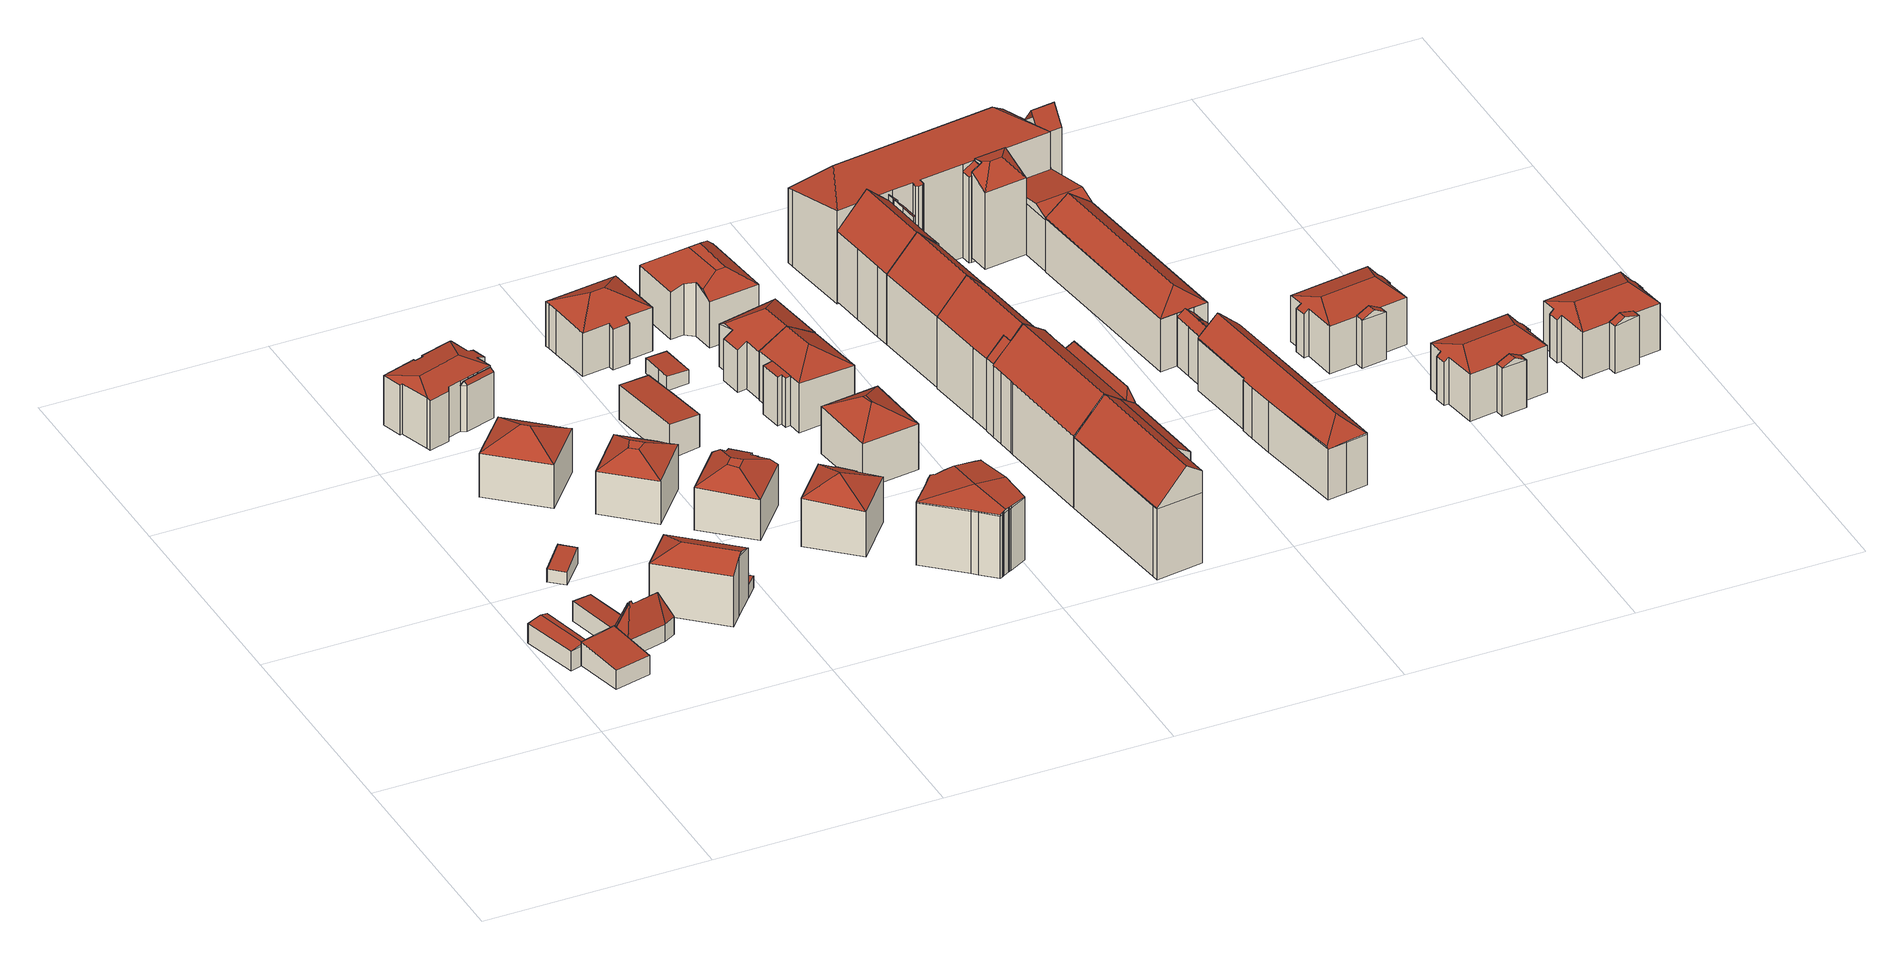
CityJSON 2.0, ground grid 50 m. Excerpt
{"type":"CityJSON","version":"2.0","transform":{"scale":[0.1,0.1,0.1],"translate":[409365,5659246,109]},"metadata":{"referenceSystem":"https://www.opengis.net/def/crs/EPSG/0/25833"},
"CityObjects":{
"building1":{"type":"Building","attributes":{"Dachtyp_tdc":"tdcGableRoof","Gemeindeschluessel":14612000,"Dachneigung":10.42,"QualitaetDacherkennung":73,"Geometrietyp2DReferenz":"3000","measuredHeight":5.21,"function":"31001_2000","roofType":"3100"},"geometry":[{"type":"Solid","lod":"2","boundaries":[[[[0,1,2,3]],[[1,4,5,2]],[[4,6,7,5]],[[6,8,9,7]],[[8,0,3,9]],[[8,10,11,12,0]],[[13,12,11,14]],[[4,14,11,10,6]],[[1,13,14,4]],[[0,12,13,1]],[[6,10,8]],[[3,2,5,7,9]]]],"semantics":{"surfaces":[{"type":"WallSurface"},{"type":"RoofSurface"},{"type":"GroundSurface"}],"values":[[0,0,0,0,0,1,1,0,0,0,0,2]]}}]},
"building2":{"type":"Building","attributes":{"Dachtyp_tdc":"tdcPolyFlatRoof","Gemeindeschluessel":14612000,"Dachneigung":5.86,"QualitaetDacherkennung":80,"Geometrietyp2DReferenz":"3000","measuredHeight":5.57,"function":"31001_2000","roofType":"2100"},"geometry":[{"type":"Solid","lod":"2","boundaries":[[[[15,16,17,18]],[[16,19,20,17]],[[19,21,22,20]],[[21,23,24,22]],[[23,25,26,24]],[[25,15,18,26]],[[25,23,21,19,16,15]],[[18,17,20,22,24,26]]]],"semantics":{"surfaces":[{"type":"WallSurface"},{"type":"RoofSurface"},{"type":"GroundSurface"}],"values":[[0,0,0,0,0,0,1,2]]}}]},
"building3":{"type":"Building","attributes":{"Dachtyp_tdc":"tdcPolyFlatRoof","Gemeindeschluessel":14612000,"Dachneigung":3.84,"QualitaetDacherkennung":85,"Geometrietyp2DReferenz":"3000","measuredHeight":4.53,"function":"31001_2000","roofType":"2100"},"geometry":[{"type":"Solid","lod":"2","boundaries":[[[[27,28,22,29]],[[28,30,31,22]],[[30,32,33,31]],[[32,34,35,33]],[[34,36,37,35]],[[36,27,29,37]],[[36,34,32,30,28,27]],[[29,22,31,33,35,37]]]],"semantics":{"surfaces":[{"type":"WallSurface"},{"type":"RoofSurface"},{"type":"GroundSurface"}],"values":[[0,0,0,0,0,0,1,2]]}}]},
"building4":{"type":"Building","attributes":{"Dachtyp_tdc":"tdcFreeFormRoof","Gemeindeschluessel":14612000,"Dachneigung":72.8,"QualitaetDacherkennung":12,"Geometrietyp2DReferenz":"3000","measuredHeight":11.27,"function":"31001_2000","roofType":"5000"},"geometry":[{"type":"Solid","lod":"2","boundaries":[[[[38,39,40,41]],[[39,42,43,40]],[[42,44,45,43]],[[44,46,47,45]],[[46,48,49,47]],[[48,50,51,49]],[[50,52,53,51]],[[52,54,55,53]],[[54,38,41,55]],[[56,57,54,52]],[[58,59,56,52,50]],[[58,50,48]],[[60,61,59,58,48,46]],[[62,60,46,44]],[[62,44,42]],[[61,60,62,42,39]],[[57,56,59,61,39,38]],[[57,38,54]],[[41,40,43,45,47,49,51,53,55]]]],"semantics":{"surfaces":[{"type":"WallSurface"},{"type":"RoofSurface"},{"type":"GroundSurface"}],"values":[[0,0,0,0,0,0,0,0,0,1,1,1,1,1,1,1,1,1,2]]}}]},
"building5":{"type":"Building","attributes":{"Dachtyp_tdc":"tdcPolyFlatRoof","Gemeindeschluessel":14612000,"Dachneigung":5.5,"QualitaetDacherkennung":80,"Geometrietyp2DReferenz":"3000","measuredHeight":3.72,"function":"31001_2000","roofType":"2100"},"geometry":[{"type":"Solid","lod":"2","boundaries":[[[[63,64,65,66]],[[64,67,68,65]],[[67,69,70,68]],[[69,63,66,70]],[[69,67,64,63]],[[66,65,68,70]]]],"semantics":{"surfaces":[{"type":"WallSurface"},{"type":"RoofSurface"},{"type":"GroundSurface"}],"values":[[0,0,0,0,1,2]]}}]},
"building6":{"type":"Building","attributes":{"Dachtyp_tdc":"tdcFreeFormRoof","Gemeindeschluessel":14612000,"Dachneigung":25.66,"QualitaetDacherkennung":69,"Geometrietyp2DReferenz":"3000","measuredHeight":14.37,"function":"31001_9998","roofType":"5000"},"geometry":[{"type":"Solid","lod":"2","boundaries":[[[[71,72,73,74]],[[72,75,76,73]],[[75,77,78,76]],[[77,79,80,78]],[[79,81,82,80]],[[81,83,84,82]],[[83,85,86,84]],[[85,71,74,86]],[[87,77,75,72,71]],[[85,83,88,87,71]],[[88,81,79,77,87]],[[83,81,88]],[[74,73,76,78,80,82,84,86]]]],"semantics":{"surfaces":[{"type":"WallSurface"},{"type":"RoofSurface"},{"type":"GroundSurface"}],"values":[[0,0,0,0,0,0,0,0,1,1,1,0,2]]}}]},
"building7":{"type":"Building","attributes":{"Dachtyp_tdc":"tdcHipRoof","Gemeindeschluessel":14612000,"Dachneigung":29.12,"QualitaetDacherkennung":70,"Geometrietyp2DReferenz":"3000","measuredHeight":14.04,"function":"31001_9998","roofType":"3200"},"geometry":[{"type":"Solid","lod":"2","boundaries":[[[[89,90,91,92]],[[90,93,94,91]],[[93,95,96,94]],[[95,97,98,96]],[[97,99,100,98]],[[99,101,102,100]],[[101,89,92,102]],[[97,95,103]],[[93,90,104]],[[95,93,104,103]],[[90,89,101,99,97,103,104]],[[92,91,94,96,98,100,102]]]],"semantics":{"surfaces":[{"type":"WallSurface"},{"type":"RoofSurface"},{"type":"GroundSurface"}],"values":[[0,0,0,0,0,0,0,1,1,1,1,2]]}}]},
"building8":{"type":"Building","attributes":{"Gemeindeschluessel":14612000,"Geometrietyp2DReferenz":"3000","function":"31001_9998","roofType":"9999"},"children":["building8-1","building8-2"]},
"building8-1":{"type":"BuildingPart","attributes":{"Dachtyp_tdc":"tdcFreeFormRoof","Dachneigung":68.23,"QualitaetDacherkennung":19,"Geometrietyp2DReferenz":"3000","measuredHeight":11.94,"roofType":"5000"},"parents":["building8"],"geometry":[{"type":"MultiSurface","lod":"2","boundaries":[[[105,106,107,108]],[[105,108,109]],[[106,105,109,110]],[[106,110,107]],[[111,112,113,114]],[[110,109,112,111]],[[109,108,113,112]],[[107,110,111,114]]],"semantics":{"surfaces":[{"type":"RoofSurface"},{"type":"WallSurface"},{"type":"GroundSurface"}],"values":[0,1,0,0,2,1,1,1]}}]},
"building8-2":{"type":"BuildingPart","attributes":{"Dachtyp_tdc":"tdcHipRoof","Dachneigung":12.93,"QualitaetDacherkennung":85,"Geometrietyp2DReferenz":"3000","measuredHeight":13.19,"roofType":"3200"},"parents":["building8"],"geometry":[{"type":"MultiSurface","lod":"2","boundaries":[[[115,116,117,118]],[[116,119,120,117]],[[119,121,122,120]],[[121,123,124,122]],[[123,125,126,124]],[[125,127,128,126]],[[127,129,130,128]],[[129,131,132,130]],[[131,133,134,132]],[[133,135,136,134]],[[135,137,138,136]],[[137,139,140,138]],[[139,141,142,140]],[[141,143,144,142]],[[143,145,146,144]],[[145,147,148,146]],[[147,149,107,114,148]],[[150,151,152,113,108]],[[151,115,118,152]],[[149,147,145,143,141,139,137,153]],[[127,125,123,121,119,154]],[[137,135,133,131,129,127,154,153]],[[119,116,115,151,150,149,153,154]],[[118,117,120,122,124,126,128,130,132,134,136,138,140,142,144,146,148,114,113,152]]],"semantics":{"surfaces":[{"type":"WallSurface"},{"type":"RoofSurface"},{"type":"GroundSurface"}],"values":[0,0,0,0,0,0,0,0,0,0,0,0,0,0,0,0,0,0,0,1,1,1,1,2]}}]},
"building9":{"type":"Building","attributes":{"Dachtyp_tdc":"tdcHipAndGableRoof","Gemeindeschluessel":14612000,"Dachneigung":10.66,"QualitaetDacherkennung":13,"Geometrietyp2DReferenz":"3000","measuredHeight":3.59,"function":"31001_9998","roofType":"5000"},"geometry":[{"type":"Solid","lod":"2","boundaries":[[[[155,156,157,80]],[[156,158,159,157]],[[158,160,82,159]],[[160,155,80,82]],[[158,156,161]],[[155,160,162]],[[156,155,162,161]],[[160,158,161,162]],[[80,157,159,82]]]],"semantics":{"surfaces":[{"type":"WallSurface"},{"type":"RoofSurface"},{"type":"GroundSurface"}],"values":[[0,0,0,0,1,0,1,1,2]]}}]},
"building10":{"type":"Building","attributes":{"Dachtyp_tdc":"tdcFreeFormRoof","Gemeindeschluessel":14612000,"Dachneigung":25.97,"QualitaetDacherkennung":60,"Geometrietyp2DReferenz":"3000","measuredHeight":13.07,"function":"31001_9998","roofType":"5000"},"geometry":[{"type":"Solid","lod":"2","boundaries":[[[[163,164,165,166]],[[164,167,168,165]],[[167,169,170,168]],[[169,171,172,170]],[[171,173,174,172]],[[173,175,176,174]],[[175,163,166,176]],[[163,177,178,164]],[[179,180,167,164,178]],[[175,173,171,169,180,179,181]],[[175,181,177,163]],[[177,181,179,178]],[[169,167,180]],[[166,165,168,170,172,174,176]]]],"semantics":{"surfaces":[{"type":"WallSurface"},{"type":"RoofSurface"},{"type":"GroundSurface"}],"values":[[0,0,0,0,0,0,0,1,1,1,1,1,0,2]]}}]},
"building11":{"type":"Building","attributes":{"Dachtyp_tdc":"tdcFreeFormRoof","Gemeindeschluessel":14612000,"Dachneigung":28.57,"QualitaetDacherkennung":54,"Geometrietyp2DReferenz":"3000","measuredHeight":12.87,"function":"31001_9998","roofType":"5000"},"geometry":[{"type":"Solid","lod":"2","boundaries":[[[[182,183,184,185]],[[183,186,187,184]],[[186,188,189,187]],[[188,190,191,189]],[[190,192,193,191]],[[192,194,195,193]],[[194,196,197,195]],[[196,198,199,197]],[[198,200,201,199]],[[200,182,185,201]],[[198,202,203,204,200]],[[200,204,205,182]],[[206,207,183,182,205]],[[203,202,196,194,192,190,188,186,207,206]],[[204,203,206,205]],[[186,183,207]],[[198,196,202]],[[185,184,187,189,191,193,195,197,199,201]]]],"semantics":{"surfaces":[{"type":"WallSurface"},{"type":"RoofSurface"},{"type":"GroundSurface"}],"values":[[0,0,0,0,0,0,0,0,0,0,1,1,1,1,1,0,0,2]]}}]},
"building12":{"type":"Building","attributes":{"Dachtyp_tdc":"tdcPolyFlatRoof","Gemeindeschluessel":14612000,"Dachneigung":3.78,"QualitaetDacherkennung":77,"Geometrietyp2DReferenz":"3000","measuredHeight":8.15,"function":"31001_9998","roofType":"2100"},"geometry":[{"type":"Solid","lod":"2","boundaries":[[[[208,209,210,211]],[[209,212,213,210]],[[212,214,215,213]],[[214,216,217,215]],[[216,218,219,217]],[[218,220,221,219]],[[220,208,211,221]],[[220,218,216,214,212,209,208]],[[211,210,213,215,217,219,221]]]],"semantics":{"surfaces":[{"type":"WallSurface"},{"type":"RoofSurface"},{"type":"GroundSurface"}],"values":[[0,0,0,0,0,0,0,1,2]]}}]},
"building13":{"type":"Building","attributes":{"Dachtyp_tdc":"tdcTentRoof","Gemeindeschluessel":14612000,"Dachneigung":28.86,"QualitaetDacherkennung":59,"Geometrietyp2DReferenz":"3000","measuredHeight":14.48,"function":"31001_9998","roofType":"3500"},"geometry":[{"type":"Solid","lod":"2","boundaries":[[[[222,223,224,225]],[[223,226,227,224]],[[226,228,229,227]],[[228,230,231,229]],[[230,232,233,231]],[[232,234,235,233]],[[234,236,237,235]],[[236,222,225,237]],[[228,226,238]],[[222,236,234,232,230,228,238]],[[223,222,238]],[[226,223,238]],[[225,224,227,229,231,233,235,237]]]],"semantics":{"surfaces":[{"type":"WallSurface"},{"type":"RoofSurface"},{"type":"GroundSurface"}],"values":[[0,0,0,0,0,0,0,0,1,1,1,1,2]]}}]},
"building14":{"type":"Building","attributes":{"Dachtyp_tdc":"tdcHipRoof","Gemeindeschluessel":14612000,"Dachneigung":27.32,"QualitaetDacherkennung":77,"Geometrietyp2DReferenz":"3000","measuredHeight":13.71,"function":"31001_9998","roofType":"3200"},"geometry":[{"type":"Solid","lod":"2","boundaries":[[[[239,240,241,242]],[[240,243,244,241]],[[243,245,246,244]],[[245,247,248,246]],[[247,249,250,248]],[[249,251,252,250]],[[251,253,254,252]],[[253,255,256,254]],[[255,257,258,256]],[[257,239,242,258]],[[253,251,259]],[[249,247,245,243,260]],[[251,249,260,259]],[[243,240,239,257,255,253,259,260]],[[242,241,244,246,248,250,252,254,256,258]]]],"semantics":{"surfaces":[{"type":"WallSurface"},{"type":"RoofSurface"},{"type":"GroundSurface"}],"values":[[0,0,0,0,0,0,0,0,0,0,1,1,1,1,2]]}}]},
"building15":{"type":"Building","attributes":{"Dachtyp_tdc":"tdcPolyFlatRoof","Gemeindeschluessel":14612000,"Dachneigung":3.56,"QualitaetDacherkennung":86,"Geometrietyp2DReferenz":"3000","measuredHeight":3.46,"function":"31001_9998","roofType":"2100"},"geometry":[{"type":"Solid","lod":"2","boundaries":[[[[261,262,263,264]],[[262,265,266,263]],[[265,267,268,266]],[[267,269,270,268]],[[269,261,264,270]],[[269,267,265,262,261]],[[264,263,266,268,270]]]],"semantics":{"surfaces":[{"type":"WallSurface"},{"type":"RoofSurface"},{"type":"GroundSurface"}],"values":[[0,0,0,0,0,1,2]]}}]},
"building16":{"type":"Building","attributes":{"Dachtyp_tdc":"tdcFreeFormRoof","Gemeindeschluessel":14612000,"Dachneigung":10.57,"QualitaetDacherkennung":40,"Geometrietyp2DReferenz":"3000","measuredHeight":16.67,"function":"31001_9998","roofType":"5000"},"geometry":[{"type":"Solid","lod":"2","boundaries":[[[[271,272,273,274]],[[272,275,276,273]],[[275,277,278,276]],[[277,279,280,278]],[[279,281,282,280]],[[281,283,284,282]],[[283,285,286,284]],[[285,287,288,286]],[[287,289,290,288]],[[289,291,292,290]],[[291,293,294,292]],[[293,295,296,294]],[[295,297,298,296]],[[297,299,300,298]],[[299,301,302,300]],[[301,303,304,302]],[[303,305,306,304]],[[305,307,308,306]],[[307,309,310,308]],[[309,311,312,310]],[[311,271,274,312]],[[313,314,315,316,317,318,319,320,321]],[[322,323,324,325,326,327,328,329,318,317]],[[289,330,322,317,331,332]],[[333,331,317,316,334,335,336]],[[295,336,335,297]],[[293,333,336,295]],[[297,335,334,299]],[[299,334,316,315,301]],[[291,332,331,333,293]],[[289,332,291]],[[287,330,289]],[[285,323,322,330,287]],[[272,329,328,275]],[[271,318,329,272]],[[275,328,327,277]],[[277,327,326,279]],[[279,326,325,281]],[[281,325,324,283]],[[283,324,323,285]],[[309,320,319,311]],[[307,321,320,309]],[[311,319,318,271]],[[301,315,314,303]],[[303,314,313,305]],[[305,313,321,307]],[[274,273,276,278,280,282,284,286,288,290,292,294,296,298,300,302,304,306,308,310,312]]]],"semantics":{"surfaces":[{"type":"WallSurface"},{"type":"RoofSurface"},{"type":"GroundSurface"}],"values":[[0,0,0,0,0,0,0,0,0,0,0,0,0,0,0,0,0,0,0,0,0,1,1,1,1,0,0,0,0,0,0,0,0,0,0,0,0,0,0,0,0,0,0,0,0,0,2]]}}]},
"building17":{"type":"Building","attributes":{"Dachtyp_tdc":"tdcCutTentRoof","Gemeindeschluessel":14612000,"Dachneigung":28.53,"QualitaetDacherkennung":66,"Geometrietyp2DReferenz":"3000","measuredHeight":14.42,"function":"31001_9998","roofType":"9999"},"geometry":[{"type":"Solid","lod":"2","boundaries":[[[[337,338,339,340]],[[338,341,342,339]],[[341,343,344,342]],[[343,337,340,344]],[[338,337,345,346]],[[341,338,346,347]],[[343,341,347,348]],[[337,343,348,345]],[[348,347,346,345]],[[340,339,342,344]]]],"semantics":{"surfaces":[{"type":"WallSurface"},{"type":"RoofSurface"},{"type":"GroundSurface"}],"values":[[0,0,0,0,1,1,1,1,1,2]]}}]},
"building18":{"type":"Building","attributes":{"Gemeindeschluessel":14612000,"Geometrietyp2DReferenz":"3000","function":"31001_9998","roofType":"9999"},"children":["building18-1","building18-2"]},
"building18-1":{"type":"BuildingPart","attributes":{"Dachtyp_tdc":"tdcHipAndGableRoof","Dachneigung":31.47,"QualitaetDacherkennung":74,"Geometrietyp2DReferenz":"3000","measuredHeight":15.03,"roofType":"5000"},"parents":["building18"],"geometry":[{"type":"MultiSurface","lod":"2","boundaries":[[[349,350,351,352]],[[350,353,354,351]],[[353,355,356,354]],[[355,357,358,356]],[[357,359,360,358]],[[359,361,362,360]],[[361,363,364,362]],[[361,359,365]],[[359,357,355,365]],[[355,353,350,349,363,361,365]],[[352,351,354,356,358,360,362,364]]],"semantics":{"surfaces":[{"type":"WallSurface"},{"type":"RoofSurface"},{"type":"GroundSurface"}],"values":[0,0,0,0,0,0,0,1,1,1,2]}}]},
"building18-2":{"type":"BuildingPart","attributes":{"Dachtyp_tdc":"tdcPolyFlatRoof","Dachneigung":7,"QualitaetDacherkennung":85,"Geometrietyp2DReferenz":"3000","measuredHeight":11.65,"roofType":"2100"},"parents":["building18"],"geometry":[{"type":"MultiSurface","lod":"2","boundaries":[[[366,367,349,352,351]],[[368,369,370,364,363]],[[369,371,372,370]],[[371,373,374,372]],[[373,375,376,374]],[[375,366,351,376]],[[375,373,371,369,368,367,366]],[[351,352,364,370,372,374,376]]],"semantics":{"surfaces":[{"type":"WallSurface"},{"type":"RoofSurface"},{"type":"GroundSurface"}],"values":[0,0,0,0,0,0,1,2]}}]},
"building19":{"type":"Building","attributes":{"Dachtyp_tdc":"tdcFreeFormRoof","Gemeindeschluessel":14612000,"Dachneigung":31.38,"QualitaetDacherkennung":66,"Geometrietyp2DReferenz":"3000","measuredHeight":14.95,"function":"31001_9998","roofType":"5000"},"geometry":[{"type":"Solid","lod":"2","boundaries":[[[[377,378,379,380]],[[378,381,382,379]],[[381,383,384,382]],[[383,385,386,384]],[[385,387,388,386]],[[387,389,390,388]],[[389,391,392,390]],[[391,377,380,392]],[[393,394,381,378]],[[387,385,355,394,393,377,391,389]],[[355,383,381,394]],[[378,377,393]],[[385,383,355]],[[380,379,382,384,386,388,390,392]]]],"semantics":{"surfaces":[{"type":"WallSurface"},{"type":"RoofSurface"},{"type":"GroundSurface"}],"values":[[0,0,0,0,0,0,0,0,1,1,1,0,0,2]]}}]},
"building20":{"type":"Building","attributes":{"Dachtyp_tdc":"tdcFreeFormRoof","Gemeindeschluessel":14612000,"Dachneigung":18.78,"QualitaetDacherkennung":33,"Geometrietyp2DReferenz":"3000","measuredHeight":14.14,"function":"31001_9998","roofType":"5000"},"geometry":[{"type":"Solid","lod":"2","boundaries":[[[[395,396,397,398]],[[396,399,400,397]],[[399,401,402,400]],[[401,403,404,402]],[[403,405,406,404]],[[405,407,408,406]],[[407,409,410,408]],[[409,411,412,410]],[[411,413,414,412]],[[413,395,398,414]],[[409,415,416,417,411]],[[417,416,418,419,399,396,395,413]],[[420,403,401,419,418,421]],[[409,407,405,420,421,415]],[[416,415,421,418]],[[401,399,419]],[[413,411,417]],[[405,403,420]],[[398,397,400,402,404,406,408,410,412,414]]]],"semantics":{"surfaces":[{"type":"WallSurface"},{"type":"RoofSurface"},{"type":"GroundSurface"}],"values":[[0,0,0,0,0,0,0,0,0,0,1,1,1,1,1,0,0,0,2]]}}]},
"building21":{"type":"Building","attributes":{"Gemeindeschluessel":14612000,"Geometrietyp2DReferenz":"3000","function":"31001_9998","roofType":"9999"},"children":["building21-1","building21-2"]},
"building21-1":{"type":"BuildingPart","attributes":{"Dachtyp_tdc":"tdcPolyFlatRoof","Dachneigung":32.86,"QualitaetDacherkennung":80,"Geometrietyp2DReferenz":"3000","measuredHeight":21.72,"roofType":"2100"},"parents":["building21"],"geometry":[{"type":"MultiSurface","lod":"2","boundaries":[[[422,423,424,425,426,427]],[[423,428,429,424]],[[428,430,431,432,433,429]],[[430,428,423,422]],[[425,424,429,433]]],"semantics":{"surfaces":[{"type":"WallSurface"},{"type":"RoofSurface"},{"type":"GroundSurface"}],"values":[0,0,0,1,2]}}]},
"building21-2":{"type":"BuildingPart","attributes":{"Dachtyp_tdc":"tdcGableRoof","Dachneigung":46.82,"QualitaetDacherkennung":48,"Geometrietyp2DReferenz":"3000","measuredHeight":24.15,"roofType":"3100"},"parents":["building21"],"geometry":[{"type":"MultiSurface","lod":"2","boundaries":[[[432,431,434,435]],[[435,434,436,437,438]],[[439,440,427,426]],[[438,437,441,442]],[[442,441,439]],[[425,433,443,444,445,446]],[[432,435,443,433]],[[435,438,444,443]],[[438,442,445,444]],[[442,439,446,445]],[[439,426,425,446]],[[436,440,439,441,437]],[[431,427,440,436,434]]],"semantics":{"surfaces":[{"type":"WallSurface"},{"type":"GroundSurface"},{"type":"RoofSurface"}],"values":[0,0,0,0,0,1,0,0,0,0,0,2,2]}}]},
"building22":{"type":"Building","attributes":{"Gemeindeschluessel":14612000,"Geometrietyp2DReferenz":"3000","function":"31001_9998","roofType":"9999"},"children":["building22-1","building22-2","building22-3","building22-4"]},
"building22-1":{"type":"BuildingPart","attributes":{"Dachtyp_tdc":"tdcPolyFlatRoof","Dachneigung":44.99,"QualitaetDacherkennung":60,"Geometrietyp2DReferenz":"3000","measuredHeight":21.14,"roofType":"2100"},"parents":["building22"],"geometry":[{"type":"MultiSurface","lod":"2","boundaries":[[[447,448,449,450]],[[451,452,453,454,455]],[[452,447,450,453]],[[452,451,448,447]],[[450,449,454,453]]],"semantics":{"surfaces":[{"type":"WallSurface"},{"type":"RoofSurface"},{"type":"GroundSurface"}],"values":[0,0,0,1,2]}}]},
"building22-2":{"type":"BuildingPart","attributes":{"Dachtyp_tdc":"tdcFreeFormRoof","Dachneigung":72.71,"QualitaetDacherkennung":31,"Geometrietyp2DReferenz":"3000","measuredHeight":23.09,"roofType":"5000"},"parents":["building22"],"geometry":[{"type":"MultiSurface","lod":"2","boundaries":[[[456,457,424,458]],[[457,459,460,424]],[[461,462,463,464]],[[462,465,466,463]],[[459,457,467]],[[457,456,468,465,462,469,467]],[[462,461,469]],[[461,459,467,469]],[[466,470,458,424,460,464,463]]],"semantics":{"surfaces":[{"type":"WallSurface"},{"type":"RoofSurface"},{"type":"GroundSurface"}],"values":[0,0,0,0,1,1,1,1,2]}}]},
"building22-3":{"type":"BuildingPart","attributes":{"Dachtyp_tdc":"tdcPolyFlatRoof","Dachneigung":41.36,"QualitaetDacherkennung":43,"Geometrietyp2DReferenz":"3000","measuredHeight":21.41,"roofType":"2100"},"parents":["building22"],"geometry":[{"type":"MultiSurface","lod":"2","boundaries":[[[471,472,456,458,473]],[[474,475,476,466,465]],[[475,471,473,476]],[[475,474,477,472,471]],[[473,458,470,466,476]]],"semantics":{"surfaces":[{"type":"WallSurface"},{"type":"RoofSurface"},{"type":"GroundSurface"}],"values":[0,0,0,1,2]}}]},
"building22-4":{"type":"BuildingPart","attributes":{"Dachtyp_tdc":"tdcGableRoof","Dachneigung":46.45,"QualitaetDacherkennung":75,"Geometrietyp2DReferenz":"3000","measuredHeight":24.16,"roofType":"3100"},"parents":["building22"],"geometry":[{"type":"MultiSurface","lod":"2","boundaries":[[[478,479,480,481]],[[479,455,454,480]],[[448,482,483,449]],[[482,484,485,483]],[[484,486,487,485]],[[486,488,461,464,487]],[[489,490,491,460,459]],[[490,492,446,491]],[[492,493,494,446]],[[493,478,481,494]],[[490,489,488,486,484,482]],[[482,448,455,479,478,493,492,490]],[[481,480,454,449,483,485,487,464,460,491,446,494]]],"semantics":{"surfaces":[{"type":"WallSurface"},{"type":"RoofSurface"},{"type":"GroundSurface"}],"values":[0,0,0,0,0,0,0,0,0,0,1,1,2]}}]},
"building23":{"type":"Building","attributes":{"Dachtyp_tdc":"tdcFreeFormRoof","Gemeindeschluessel":14612000,"Dachneigung":46.47,"QualitaetDacherkennung":80,"Geometrietyp2DReferenz":"3000","measuredHeight":24.04,"function":"31001_9998","roofType":"5000"},"geometry":[{"type":"Solid","lod":"2","boundaries":[[[[448,447,495,496]],[[447,497,498,495]],[[497,499,500,498]],[[499,501,502,500]],[[501,503,504,502]],[[503,505,506,504]],[[505,448,496,506]],[[507,505,503,508]],[[448,507,508,501,499,497,447]],[[448,505,507]],[[503,501,508]],[[496,495,498,500,502,504,506]]]],"semantics":{"surfaces":[{"type":"WallSurface"},{"type":"RoofSurface"},{"type":"GroundSurface"}],"values":[[0,0,0,0,0,0,0,1,1,0,0,2]]}}]},
"building24":{"type":"Building","attributes":{"Dachtyp_tdc":"tdcGableRoof","Gemeindeschluessel":14612000,"Dachneigung":46.47,"QualitaetDacherkennung":79,"Geometrietyp2DReferenz":"3000","measuredHeight":23.83,"function":"31001_9998","roofType":"3100"},"geometry":[{"type":"Solid","lod":"2","boundaries":[[[[501,509,510,511]],[[509,512,513,510]],[[512,514,515,513]],[[514,501,511,515]],[[512,509,516]],[[501,514,508]],[[509,501,508,516]],[[514,512,516,508]],[[511,510,513,515]]]],"semantics":{"surfaces":[{"type":"WallSurface"},{"type":"RoofSurface"},{"type":"GroundSurface"}],"values":[[0,0,0,0,0,0,1,1,2]]}}]},
"building25":{"type":"Building","attributes":{"Gemeindeschluessel":14612000,"Geometrietyp2DReferenz":"3000","function":"31001_9998","roofType":"9999"},"children":["building25-1","building25-2"]},
"building25-1":{"type":"BuildingPart","attributes":{"Dachtyp_tdc":"tdcGableRoof","Dachneigung":46.55,"QualitaetDacherkennung":77,"Geometrietyp2DReferenz":"3000","measuredHeight":23.78,"roofType":"3100"},"parents":["building25"],"geometry":[{"type":"MultiSurface","lod":"2","boundaries":[[[517,518,519,520]],[[518,521,513,519]],[[521,509,510,513]],[[509,522,523,510]],[[522,524,525,523]],[[524,526,527,525]],[[526,528,529,527]],[[526,524,522,509,530,531]],[[532,531,530,533,534,535]],[[517,535,534,518]],[[518,534,533,521]],[[521,533,530,509]],[[526,531,532,528]],[[529,520,519,513,510,523,525,527]]],"semantics":{"surfaces":[{"type":"WallSurface"},{"type":"RoofSurface"},{"type":"GroundSurface"}],"values":[0,0,0,0,0,0,0,1,1,0,0,0,0,2]}}]},
"building25-2":{"type":"BuildingPart","attributes":{"Dachtyp_tdc":"tdcPolyFlatRoof","Dachneigung":41.57,"QualitaetDacherkennung":52,"Geometrietyp2DReferenz":"3000","measuredHeight":20.65,"roofType":"2100"},"parents":["building25"],"geometry":[{"type":"MultiSurface","lod":"2","boundaries":[[[536,537,538,539]],[[537,540,541,538]],[[540,542,535,517,520,541]],[[540,537,536,543,544,545,542]],[[520,529,546,547,539,538,541]],[[545,544,546,529,528,532]],[[544,543,547,546]],[[543,536,539,547]]],"semantics":{"surfaces":[{"type":"WallSurface"},{"type":"RoofSurface"},{"type":"GroundSurface"}],"values":[0,0,0,1,2,0,0,0]}}]},
"building26":{"type":"Building","attributes":{"Gemeindeschluessel":14612000,"Geometrietyp2DReferenz":"3000","function":"31001_9998","roofType":"9999"},"children":["building26-1","building26-2","building26-3"]},
"building26-1":{"type":"BuildingPart","attributes":{"Dachtyp_tdc":"tdcGableRoof","Dachneigung":56.32,"QualitaetDacherkennung":59,"Geometrietyp2DReferenz":"3000","measuredHeight":23.19,"roofType":"3100"},"parents":["building26"],"geometry":[{"type":"MultiSurface","lod":"2","boundaries":[[[548,549,550,551]],[[552,553,554,555]],[[553,556,557,554]],[[556,558,559,557]],[[558,560,561,559]],[[560,548,551,561]],[[556,553,552,562,563]],[[563,564,549,548,560,558,556]],[[551,550,565,555,554,557,559,561]]],"semantics":{"surfaces":[{"type":"WallSurface"},{"type":"RoofSurface"},{"type":"GroundSurface"}],"values":[0,0,0,0,0,0,1,1,2]}}]},
"building26-2":{"type":"BuildingPart","attributes":{"Dachtyp_tdc":"tdcPolyFlatRoof","Dachneigung":29.01,"QualitaetDacherkennung":58,"Geometrietyp2DReferenz":"3000","measuredHeight":21.64,"roofType":"2100"},"parents":["building26"],"geometry":[{"type":"MultiSurface","lod":"2","boundaries":[[[566,567,568,569]],[[567,570,571,568]],[[570,572,573,571]],[[572,574,575,573]],[[572,570,567,566,574]],[[575,569,568,571,573]]],"semantics":{"surfaces":[{"type":"WallSurface"},{"type":"RoofSurface"},{"type":"GroundSurface"}],"values":[0,0,0,0,1,2]}}]},
"building26-3":{"type":"BuildingPart","attributes":{"Dachtyp_tdc":"tdcHipRoof","Dachneigung":10.15,"QualitaetDacherkennung":39,"Geometrietyp2DReferenz":"3000","measuredHeight":23.89,"roofType":"3200"},"parents":["building26"],"geometry":[{"type":"MultiSurface","lod":"2","boundaries":[[[576,575,574]],[[576,577,578,575]],[[577,579,580,578]],[[579,581,582,580]],[[581,583,584,582]],[[583,585,586,584]],[[585,587,588,586]],[[587,589,590,588]],[[589,591,592,590]],[[591,593,594,592]],[[593,595,596,594]],[[595,597,598,596]],[[597,599,600,598]],[[599,601,602,600]],[[601,603,552,555,602]],[[604,605,606,550,549]],[[605,607,608,606]],[[607,609,566,569,608]],[[604,564,610,562,603,601,611]],[[595,593,591,612]],[[601,599,597,595,612,611]],[[591,589,587,585,583,581,579,577,576,609,607,605,604,611,612]],[[569,575,578,580,582,584,586,588,590,592,594,596,598,600,602,555,565,550,606,608]]],"semantics":{"surfaces":[{"type":"WallSurface"},{"type":"RoofSurface"},{"type":"GroundSurface"}],"values":[0,0,0,0,0,0,0,0,0,0,0,0,0,0,0,0,0,0,1,1,1,1,2]}}]},
"building27":{"type":"Building","attributes":{"Dachtyp_tdc":"tdcFreeFormRoof","Gemeindeschluessel":14612000,"Dachneigung":42.21,"QualitaetDacherkennung":47,"Geometrietyp2DReferenz":"3000","measuredHeight":16.51,"function":"31001_9998","roofType":"5000"},"geometry":[{"type":"Solid","lod":"2","boundaries":[[[[613,614,615,616]],[[614,617,618,615]],[[617,619,620,618]],[[619,621,622,620]],[[621,623,624,622]],[[623,625,626,624]],[[625,627,628,626]],[[627,629,630,628]],[[629,631,632,630]],[[631,633,634,632]],[[633,635,636,634]],[[635,637,638,636]],[[637,613,616,638]],[[639,640,641,642,627]],[[640,643,644,645,646,647,648,641]],[[649,633,631,629,642,641,648,650,651]],[[635,649,651,637]],[[637,651,650,613]],[[613,650,648,647,614]],[[633,649,635]],[[617,646,645,619]],[[614,647,646,617]],[[619,645,644,621]],[[621,644,643,623]],[[623,643,640,639,625]],[[625,639,627]],[[627,642,629]],[[616,615,618,620,622,624,626,628,630,632,634,636,638]]]],"semantics":{"surfaces":[{"type":"WallSurface"},{"type":"RoofSurface"},{"type":"GroundSurface"}],"values":[[0,0,0,0,0,0,0,0,0,0,0,0,0,1,1,1,0,0,0,0,0,0,0,0,0,0,0,2]]}}]},
"building28":{"type":"Building","attributes":{"Gemeindeschluessel":14612000,"Dachtyp_tdc":"tdcFreeFormRoof","Dachneigung":42.1,"QualitaetDacherkennung":28,"Geometrietyp2DReferenz":"3000","measuredHeight":21.65,"function":"31001_9998","roofType":"5000"},"geometry":[{"type":"Solid","lod":"2","boundaries":[[[[652,653,654,655]],[[653,656,657,654]],[[656,658,659,657]],[[658,660,661,659]],[[660,662,663,661]],[[662,652,655,663]],[[664,665,652,662,660]],[[658,656,666]],[[658,666,664,660]],[[664,666,656,653,665]],[[653,652,665]],[[655,654,657,659,661,663]]]],"semantics":{"surfaces":[{"type":"WallSurface"},{"type":"RoofSurface"},{"type":"GroundSurface"}],"values":[[0,0,0,0,0,0,1,1,1,1,0,2]]}}]},
"building29":{"type":"Building","attributes":{"Gemeindeschluessel":14612000,"Dachneigung":54.18,"Dachorientierung":-7.23,"MittlereTraufHoehe":121.75,"QualitaetDacherkennung":73,"ObjektHoehe":12.8,"BodenHoehe":110.38,"Geometrietyp2DReferenz":"3000","AbsoluteHoehe":123.18,"Dachflaeche":23.69,"measuredHeight":12.8,"function":"31001_9998","roofType":"3100","storeysAboveGround":4},"geometry":[{"type":"MultiSurface","lod":"2","boundaries":[[[667,668,669,670]],[[668,671,672,669]],[[671,673,674,672]],[[673,667,670,674]],[[671,668,675]],[[667,673,676]],[[668,667,676,675]],[[673,671,675,676]],[[670,669,672,674]]],"semantics":{"surfaces":[{"type":"WallSurface"},{"type":"RoofSurface"},{"type":"GroundSurface"}],"values":[0,0,0,0,0,0,1,1,2]}}]},
"building30":{"type":"Building","attributes":{"Dachtyp_tdc":"tdcFreeFormRoof","Gemeindeschluessel":14612000,"Dachneigung":39.62,"QualitaetDacherkennung":64,"Geometrietyp2DReferenz":"3000","measuredHeight":12.85,"function":"31001_9998","roofType":"5000"},"geometry":[{"type":"Solid","lod":"2","boundaries":[[[[677,613,672,669]],[[613,678,679,672]],[[678,680,681,679]],[[680,682,670,681]],[[682,677,669,670]],[[677,682,680,683,684]],[[613,684,683,678]],[[613,677,684]],[[680,678,683]],[[669,672,679,681,670]]]],"semantics":{"surfaces":[{"type":"WallSurface"},{"type":"RoofSurface"},{"type":"GroundSurface"}],"values":[[0,0,0,0,0,1,1,0,0,2]]}}]},
"building31":{"type":"Building","attributes":{"Dachtyp_tdc":"tdcHipAndGableRoof","Gemeindeschluessel":14612000,"Dachneigung":36.98,"QualitaetDacherkennung":60,"Geometrietyp2DReferenz":"3000","measuredHeight":16.59,"function":"31001_9998","roofType":"5000"},"geometry":[{"type":"Solid","lod":"2","boundaries":[[[[685,686,681,687]],[[686,688,679,681]],[[688,689,690,679]],[[689,691,692,690]],[[691,693,694,692]],[[693,685,687,694]],[[695,696,697,685,698]],[[685,699,700,698]],[[701,695,698,700]],[[691,701,700,699,693]],[[689,695,701,691]],[[693,699,685]],[[686,697,696,688]],[[685,697,686]],[[688,696,695,689]],[[687,681,679,690,692,694]]]],"semantics":{"surfaces":[{"type":"WallSurface"},{"type":"RoofSurface"},{"type":"GroundSurface"}],"values":[[0,0,0,0,0,0,1,1,1,0,0,0,0,0,0,2]]}}]},
"building32":{"type":"Building","attributes":{"Dachtyp_tdc":"tdcGableRoof","Gemeindeschluessel":14612000,"Dachneigung":10.35,"QualitaetDacherkennung":10,"Geometrietyp2DReferenz":"3000","measuredHeight":14.03,"function":"31001_9998","roofType":"3100"},"geometry":[{"type":"Solid","lod":"2","boundaries":[[[[702,703,704,705]],[[703,706,707,704]],[[706,708,659,707]],[[708,709,657,659]],[[709,702,705,657]],[[709,710,711,712,702]],[[713,712,711,701]],[[706,701,711,710,708]],[[703,713,701,706]],[[702,712,713,703]],[[708,710,709]],[[705,704,707,659,657]]]],"semantics":{"surfaces":[{"type":"WallSurface"},{"type":"RoofSurface"},{"type":"GroundSurface"}],"values":[[0,0,0,0,0,1,1,0,0,0,0,2]]}}]},
"building33":{"type":"Building","attributes":{"Gemeindeschluessel":14612000,"Geometrietyp2DReferenz":"3000","function":"31001_9998","roofType":"9999"},"children":["building33-1","building33-2"]},
"building33-1":{"type":"BuildingPart","attributes":{"Dachtyp_tdc":"tdcGableRoof","Dachneigung":23.84,"QualitaetDacherkennung":39,"Geometrietyp2DReferenz":"3000","measuredHeight":12.54,"roofType":"3100"},"parents":["building33"],"geometry":[{"type":"MultiSurface","lod":"2","boundaries":[[[714,715,716,717]],[[718,714,717,719]],[[716,720,719,717]],[[721,722,723,724]],[[714,718,722,721]],[[718,720,723,722]],[[720,716,725,724,723]],[[720,718,719]]],"semantics":{"surfaces":[{"type":"WallSurface"},{"type":"RoofSurface"},{"type":"GroundSurface"}],"values":[0,1,1,2,0,0,0,0]}}]},
"building33-2":{"type":"BuildingPart","attributes":{"Dachtyp_tdc":"tdcHipRoof","Dachneigung":15.35,"QualitaetDacherkennung":59,"Geometrietyp2DReferenz":"3000","measuredHeight":13.06,"roofType":"3200"},"parents":["building33"],"geometry":[{"type":"MultiSurface","lod":"2","boundaries":[[[725,726,727,724]],[[726,728,729,727]],[[728,730,731,729]],[[730,732,733,731]],[[732,734,735,733]],[[734,736,737,735]],[[736,738,739,737]],[[738,740,741,739]],[[740,742,743,741]],[[742,744,745,743]],[[744,746,747,745]],[[746,748,749,747]],[[748,714,721,749]],[[736,734,732,730,728,726,750]],[[748,746,744,742,740,738,751]],[[726,725,715,714,748,751,750]],[[738,736,750,751]],[[724,727,729,731,733,735,737,739,741,743,745,747,749,721]]],"semantics":{"surfaces":[{"type":"WallSurface"},{"type":"RoofSurface"},{"type":"GroundSurface"}],"values":[0,0,0,0,0,0,0,0,0,0,0,0,0,1,1,1,1,2]}}]},
"building34":{"type":"Building","attributes":{"Gemeindeschluessel":14612000,"Geometrietyp2DReferenz":"3000","function":"31001_9998","roofType":"9999"},"children":["building34-1","building34-2"]},
"building34-1":{"type":"BuildingPart","attributes":{"Dachtyp_tdc":"tdcGableRoof","Dachneigung":24.16,"QualitaetDacherkennung":38,"Geometrietyp2DReferenz":"3000","measuredHeight":12.56,"roofType":"3100"},"parents":["building34"],"geometry":[{"type":"MultiSurface","lod":"2","boundaries":[[[752,753,754,755,756]],[[753,757,758,754]],[[757,759,760,761,758]],[[757,753,762]],[[752,759,763]],[[753,752,763,762]],[[759,757,762,763]],[[755,754,758,761]]],"semantics":{"surfaces":[{"type":"WallSurface"},{"type":"RoofSurface"},{"type":"GroundSurface"}],"values":[0,0,0,0,0,1,1,2]}}]},
"building34-2":{"type":"BuildingPart","attributes":{"Dachtyp_tdc":"tdcHipRoof","Dachneigung":17.09,"QualitaetDacherkennung":60,"Geometrietyp2DReferenz":"3000","measuredHeight":13.2,"roofType":"3200"},"parents":["building34"],"geometry":[{"type":"MultiSurface","lod":"2","boundaries":[[[760,764,765,761]],[[764,766,767,765]],[[766,768,769,767]],[[768,770,771,769]],[[770,772,773,771]],[[772,774,775,773]],[[774,776,777,775]],[[776,778,779,777]],[[778,780,781,779]],[[780,782,783,781]],[[782,784,785,783]],[[784,786,787,785]],[[786,756,755,787]],[[786,784,782,780,778,776,788]],[[774,772,770,768,766,764,789]],[[776,774,789,788]],[[764,760,756,786,788,789]],[[761,765,767,769,771,773,775,777,779,781,783,785,787,755]]],"semantics":{"surfaces":[{"type":"WallSurface"},{"type":"RoofSurface"},{"type":"GroundSurface"}],"values":[0,0,0,0,0,0,0,0,0,0,0,0,0,1,1,1,1,2]}}]},
"building35":{"type":"Building","attributes":{"Gemeindeschluessel":14612000,"Geometrietyp2DReferenz":"3000","function":"31001_9998","roofType":"9999"},"children":["building35-1","building35-2"]},
"building35-1":{"type":"BuildingPart","attributes":{"Dachtyp_tdc":"tdcGableRoof","Dachneigung":15.35,"QualitaetDacherkennung":38,"Geometrietyp2DReferenz":"3000","measuredHeight":12.45,"roofType":"3100"},"parents":["building35"],"geometry":[{"type":"MultiSurface","lod":"2","boundaries":[[[790,791,792,793,794]],[[791,795,796,792]],[[795,797,798,799,796]],[[795,791,800]],[[790,797,801]],[[791,790,801,800]],[[797,795,800,801]],[[793,792,796,799]]],"semantics":{"surfaces":[{"type":"WallSurface"},{"type":"RoofSurface"},{"type":"GroundSurface"}],"values":[0,0,0,0,0,1,1,2]}}]},
"building35-2":{"type":"BuildingPart","attributes":{"Dachtyp_tdc":"tdcHipRoof","Dachneigung":17.44,"QualitaetDacherkennung":61,"Geometrietyp2DReferenz":"3000","measuredHeight":13.13,"roofType":"3200"},"parents":["building35"],"geometry":[{"type":"MultiSurface","lod":"2","boundaries":[[[798,802,803,799]],[[802,804,805,803]],[[804,806,807,805]],[[806,808,809,807]],[[808,810,811,809]],[[810,812,813,811]],[[812,814,815,813]],[[814,816,817,815]],[[816,818,819,817]],[[818,820,821,819]],[[820,822,823,821]],[[822,824,825,823]],[[824,794,793,825]],[[824,822,820,818,816,814,826]],[[812,810,808,806,804,802,827]],[[814,812,827,826]],[[802,798,794,824,826,827]],[[799,803,805,807,809,811,813,815,817,819,821,823,825,793]]],"semantics":{"surfaces":[{"type":"WallSurface"},{"type":"RoofSurface"},{"type":"GroundSurface"}],"values":[0,0,0,0,0,0,0,0,0,0,0,0,0,1,1,1,1,2]}}]}
},
"vertices":[
[1,334,55],[49,347,55],[49,347,9],[1,334,9],[79,221,55],[79,221,9],[60,216,55],[60,216,9],[35,209,55],[35,209,9],[60,216,60],[65,217,61],[33,342,61],[49,347,57],[79,221,57],
[85,110,55],[60,216,66],[60,216,11],[85,110,11],[79,221,67],[79,221,11],[142,238,67],[142,238,11],[152,195,62],[152,195,11],[167,129,55],[167,129,11],
[153,241,56],[142,238,57],[153,241,11],[113,364,57],[113,364,11],[157,376,53],[157,376,11],[185,262,53],[185,262,11],[150,253,56],[150,253,11],
[185,262,54],[189,245,54],[189,245,13],[185,262,13],[240,257,54],[240,257,13],[269,232,54],[269,232,13],[242,217,54],[242,217,13],[152,195,54],[152,195,13],[142,238,54],[142,238,13],[153,241,54],[153,241,13],[150,253,54],[150,253,13],[175,228,111],[172,240,111],[168,222,126],[171,222,126],[234,236,119],[174,221,119],[235,236,119],
[127,510,40],[179,569,48],[179,569,10],[127,510,10],[209,542,48],[209,542,10],[158,483,40],[158,483,10],
[258,321,130],[320,391,131],[320,391,12],[258,321,12],[323,395,131],[323,395,12],[327,399,131],[327,399,12],[422,314,131],[422,314,12],[455,285,131],[455,285,12],[413,238,150],[413,238,12],[386,207,130],[386,207,12],[330,327,156],[421,246,156],
[328,840,115],[337,832,115],[337,832,12],[328,840,12],[250,733,115],[250,733,12],[136,833,115],[136,833,12],[224,932,115],[224,932,12],[301,863,115],[301,863,12],[313,853,115],[313,853,12],[228,839,152],[243,826,152],
[207,1051,133],[274,1072,133],[277,1077,122],[201,1054,122],[213,1048,122],[280,1069,122],[280,1069,14],[213,1048,14],[201,1054,14],[277,1077,14],
[165,1033,131],[119,1019,131],[119,1019,14],[165,1033,14],[116,1028,133],[116,1028,14],[95,1095,132],[95,1095,14],[90,1094,130],[90,1094,14],[76,1140,130],[76,1140,14],[78,1140,131],[78,1140,14],[152,1163,131],[152,1163,14],[153,1158,132],[153,1158,14],[173,1164,132],[173,1164,14],[172,1169,131],[172,1169,14],[245,1192,131],[245,1192,14],[247,1192,130],[247,1192,14],[261,1147,130],[261,1147,14],[275,1151,125],[275,1151,14],[285,1119,125],[285,1119,14],[266,1113,133],[266,1113,14],[277,1077,133],[201,1054,133],[171,1045,133],[171,1045,14],[230,1121,145],[128,1089,145],
[422,314,41],[447,342,41],[447,342,12],[480,313,41],[480,313,12],[455,285,41],[446,325,48],[430,307,48],
[412,591,114],[314,678,114],[314,678,14],[412,591,14],[399,775,118],[399,775,14],[465,717,118],[465,717,14],[479,704,118],[479,704,14],[491,694,118],[491,694,14],[497,688,118],[497,688,14],[403,671,144],[387,685,144],[403,710,143],[399,774,118],[426,690,143],
[463,545,113],[549,642,113],[549,642,13],[463,545,13],[570,624,121],[570,624,13],[584,641,112],[584,641,13],[620,609,110],[620,609,13],[611,597,117],[611,597,13],[622,587,116],[622,587,13],[617,582,119],[617,582,13],[649,553,109],[649,553,13],[564,456,109],[564,456,13],[635,565,119],[576,556,140],[556,533,140],[538,552,141],[555,571,141],[561,632,122],
[498,957,96],[568,969,91],[568,969,14],[498,957,14],[580,906,91],[580,906,14],[582,895,91],[582,895,14],[597,810,91],[597,810,14],[598,802,91],[598,802,14],[527,789,96],[527,789,14],
[809,412,118],[726,316,118],[726,316,12],[809,412,12],[627,404,125],[627,404,12],[710,499,125],[710,499,12],[734,478,124],[734,478,12],[740,484,119],[740,484,12],[772,456,116],[772,456,12],[766,450,121],[766,450,12],[714,411,157],
[564,1120,109],[562,1133,115],[562,1133,13],[564,1120,13],[500,1125,115],[500,1125,13],[487,1217,118],[487,1217,13],[484,1242,118],[484,1242,13],[482,1253,118],[482,1253,13],[644,1275,118],[644,1275,13],[662,1147,115],[662,1147,13],[600,1139,116],[600,1139,13],[602,1126,109],[602,1126,13],[586,1204,150],[554,1200,150],
[622,1039,48],[617,1084,48],[617,1084,13],[622,1039,13],[666,1092,45],[666,1092,13],[677,1014,45],[677,1014,13],[626,1008,48],[626,1008,13],
[802,249,157],[846,298,157],[846,298,11],[802,249,11],[858,313,157],[858,313,11],[868,324,157],[868,324,11],[873,321,157],[873,321,11],[875,319,157],[875,319,11],[884,320,157],[884,320,11],[900,322,157],[900,322,11],[968,329,157],[968,329,11],[981,331,157],[981,331,11],[982,321,157],[982,321,11],[1001,173,157],[1001,173,11],[961,152,157],[961,152,11],[957,150,157],[957,150,11],[954,149,157],[954,149,11],[941,142,157],[941,142,11],[938,140,157],[938,140,11],[936,139,157],[936,139,11],[930,136,157],[930,136,11],[897,166,157],[897,166,11],[886,176,157],[886,176,11],[936,139,162],[938,140,162],[941,142,163],[945,144,164],[920,232,178],[802,249,160],[886,176,160],[897,166,160],[930,136,160],[920,324,165],[900,322,163],[884,320,161],[875,319,160],[873,321,160],[868,324,159],[858,313,159],[846,298,159],[968,329,159],[992,241,168],[982,321,158],[1001,173,159],[954,149,163],[957,150,163],[961,152,163],
[805,684,121],[935,700,121],[935,700,10],[805,684,10],[952,551,117],[952,551,10],[823,535,117],[823,535,10],[872,635,154],[880,636,154],[880,608,155],[878,608,155],
[784,860,127],[783,860,127],[783,860,11],[784,860,11],[777,904,127],[777,904,11],[840,913,162],[840,913,11],[906,922,121],[906,922,11],[926,785,121],[926,785,11],[797,767,127],[797,767,11],[793,797,127],[793,797,11],[851,836,162],
[783,860,128],[784,860,128],[793,797,128],[782,796,126],[782,796,11],[780,809,126],[780,809,11],[770,807,125],[770,807,11],[763,857,125],[763,857,11],
[764,998,123],[757,1043,112],[757,1043,12],[764,998,12],[887,1061,122],[887,1061,12],[906,922,122],[906,922,12],[777,904,123],[777,904,12],[771,949,123],[771,949,12],[750,946,110],[750,946,12],[743,995,110],[743,995,12],[760,1026,123],[830,985,162],
[743,1175,130],[714,1172,120],[714,1172,10],[743,1175,10],[700,1284,121],[700,1284,10],[844,1303,121],[844,1303,10],[847,1302,122],[847,1302,10],[859,1292,122],[859,1292,10],[862,1291,121],[862,1291,10],[882,1125,119],[882,1125,10],[769,1112,119],[769,1112,10],[763,1161,136],[763,1161,10],[830,1166,151],[808,1163,151],[766,1135,135],[794,1258,151],[704,1284,122],[853,1297,126],[820,1261,151],
[1277,317,223],[1311,321,201],[1311,321,6],[1277,317,6],[1277,317,172],[1277,317,222],[1334,119,201],[1334,119,6],[1301,115,223],[1301,115,222],[1301,115,172],[1301,115,6],
[1312,20,223],[1312,20,172],[1276,15,248],[1207,6,173],[1207,6,172],[1170,304,172],[1241,313,248],[1205,19,173],[1205,19,172],[1312,20,6],[1207,6,6],[1205,19,6],[1170,304,6],
[1173,626,217],[1176,602,217],[1176,602,6],[1173,626,6],[1136,597,177],[1133,621,177],[1133,621,6],[1136,597,6],[1136,597,174],
[1298,427,200],[1311,321,203],[1298,427,6],[1290,318,203],[1290,318,6],[1262,546,203],[1284,528,203],[1284,528,6],[1262,546,6],[1288,498,203],[1288,498,6],[1299,330,237],[1297,426,203],[1275,522,236],[1297,426,6],
[1308,441,208],[1298,427,219],[1308,441,6],[1288,498,220],[1303,486,208],[1303,486,6],[1297,426,219],
[1143,533,174],[1139,567,174],[1139,567,6],[1143,533,6],[1205,605,248],[1205,605,6],[1254,611,214],[1254,611,6],[1258,577,214],[1258,577,6],[1262,546,214],[1290,318,214],[1240,312,248],[1240,312,6],[1170,304,174],[1144,525,174],[1144,525,6],
[1173,626,7],[1176,602,7],[1133,621,175],[1133,621,7],[1127,668,175],[1127,668,7],[1110,796,175],[1110,796,7],[1229,812,200],[1229,812,7],[1254,611,200],[1254,611,7],[1204,605,248],[1179,805,248],
[1087,975,174],[1087,975,9],[1110,796,9],[1207,990,198],[1207,990,9],[1229,812,199],[1229,812,9],[1157,984,248],
[1196,1080,174],[1202,1031,174],[1202,1031,9],[1196,1080,9],[1207,990,174],[1083,1007,174],[1083,1007,9],[1074,1079,174],[1074,1079,9],[1065,1153,174],[1065,1153,9],[1185,1170,174],[1185,1170,9],[1156,984,247],[1134,1163,247],[1185,1170,201],[1207,990,201],[1202,1031,201],[1196,1080,201],
[1187,1151,215],[1201,1139,204],[1201,1139,9],[1187,1151,9],[1206,1094,204],[1206,1094,9],[1196,1080,214],[1198,1156,206],[1195,1172,206],[1185,1170,216],[1195,1172,9],[1198,1156,9],
[1562,1222,134],[1560,1222,134],[1560,1222,3],[1562,1222,3],[1548,1313,199],[1601,1319,199],[1601,1319,3],[1548,1313,3],[1604,1296,235],[1604,1296,3],[1607,1267,192],[1607,1267,3],[1557,1261,192],[1557,1261,3],[1548,1312,200],[1551,1289,235],[1553,1272,210],[1551,1289,3],
[1385,1198,220],[1388,1174,220],[1388,1174,3],[1385,1198,3],[1365,1171,206],[1365,1171,3],[1360,1171,204],[1360,1171,3],[1357,1194,204],[1357,1194,3],
[1357,1194,222],[1258,1180,222],[1258,1180,3],[1260,1169,220],[1260,1169,3],[1256,1165,220],[1256,1165,3],[1247,1164,220],[1247,1164,3],[1242,1167,220],[1242,1167,3],[1241,1178,222],[1241,1178,3],[1195,1172,222],[1195,1172,3],[1065,1153,222],[1065,1153,3],[1044,1310,183],[1044,1310,3],[1042,1325,179],[1042,1325,3],[1064,1328,179],[1064,1328,3],[1514,1387,181],[1514,1387,3],[1538,1390,181],[1538,1390,3],[1548,1313,200],[1560,1222,222],[1456,1208,222],[1456,1208,3],[1385,1199,223],[1385,1199,3],[1385,1198,222],[1551,1289,206],[1483,1323,242],[1114,1273,242],
[1573,565,130],[1613,570,130],[1613,570,11],[1573,565,11],[1659,576,130],[1659,576,11],[1686,378,130],[1686,378,11],[1694,320,130],[1694,320,11],[1718,121,130],[1718,121,11],[1670,113,130],[1670,113,11],[1626,106,130],[1626,106,11],[1594,308,130],[1594,308,11],[1586,365,130],[1586,365,11],[1582,398,130],[1582,398,11],[1585,398,130],[1585,398,11],[1564,564,130],[1564,564,11],[1670,113,132],[1717,121,134],[1666,152,176],[1626,110,135],[1718,121,133],[1694,320,131],[1686,378,131],[1659,576,131],[1613,570,174],[1610,570,176],[1585,398,133],[1573,565,143],[1564,564,134],
[1388,1174,229],[1385,1199,225],[1385,1199,15],[1388,1174,15],[1456,1208,225],[1456,1208,15],[1465,1133,195],[1465,1133,15],[1371,1121,195],[1371,1121,15],[1365,1171,215],[1365,1171,15],[1402,1166,232],[1388,1176,230],[1431,1170,232],
[1607,618,128],[1613,570,128],[1613,570,14],[1607,618,14],[1573,565,128],[1573,565,14],[1567,613,128],[1567,613,14],[1593,568,142],[1587,616,142],
[1613,570,125],[1562,654,130],[1562,654,14],[1601,659,125],[1601,659,14],[1607,618,125],[1580,656,143],[1591,567,143],
[1632,662,138],[1601,659,138],[1632,662,14],[1562,654,138],[1524,649,138],[1524,649,14],[1474,1064,138],[1474,1064,14],[1580,1077,138],[1580,1077,14],[1524,649,139],[1562,654,139],[1601,659,139],[1572,691,180],[1580,1077,139],[1526,1070,180],[1474,1064,140],
[1562,1222,135],[1580,1077,135],[1580,1077,15],[1562,1222,15],[1474,1064,135],[1474,1064,15],[1465,1133,135],[1456,1208,135],[1465,1133,149],[1470,1097,156],[1576,1110,156],[1580,1077,140],
[1938,520,124],[1930,518,124],[1882,511,126],[1911,516,139],[1941,500,124],[1914,496,139],[1885,491,126],[1938,520,13],[1941,500,13],[1885,491,13],[1882,511,13],[1882,511,124],
[1820,502,124],[1820,502,13],[1810,576,123],[1810,576,13],[1799,574,115],[1799,574,13],[1795,601,114],[1795,601,13],[1806,602,122],[1806,602,13],[1800,638,121],[1800,638,13],[1980,664,121],[1980,664,13],[1985,629,122],[1985,629,13],[1995,630,114],[1995,630,13],[1999,603,114],[1999,603,13],[1989,602,122],[1989,602,13],[2000,529,124],[2000,529,13],[1836,577,144],[1963,596,144],
[2112,249,125],[2115,229,124],[2115,229,13],[2112,249,13],[2112,249,124],[2058,221,126],[2058,221,13],[2056,241,126],[2056,241,124],[2056,241,13],[2088,225,139],[2085,245,139],
[1994,232,124],[1994,232,13],[1983,305,123],[1983,305,13],[1973,304,115],[1973,304,13],[1969,330,114],[1969,330,13],[1979,332,122],[1979,332,13],[1974,368,122],[1974,368,13],[2154,394,122],[2154,394,13],[2159,358,122],[2159,358,13],[2169,360,114],[2169,360,13],[2173,333,115],[2173,333,13],[2163,332,123],[2163,332,13],[2174,258,124],[2174,258,13],[2136,323,145],[2013,305,145],
[2375,288,129],[2378,268,129],[2378,268,14],[2375,288,14],[2375,288,123],[2322,260,124],[2322,260,14],[2319,280,124],[2319,280,123],[2319,280,14],[2346,264,138],[2343,283,138],
[2257,271,123],[2257,271,14],[2246,344,122],[2246,344,14],[2236,342,114],[2236,342,14],[2233,369,114],[2233,369,14],[2242,371,122],[2242,371,14],[2237,406,121],[2237,406,14],[2417,433,121],[2417,433,14],[2422,397,122],[2422,397,14],[2432,399,113],[2432,399,14],[2436,372,114],[2436,372,14],[2426,371,122],[2426,371,14],[2437,297,123],[2437,297,14],[2399,362,145],[2274,344,145]
]}
